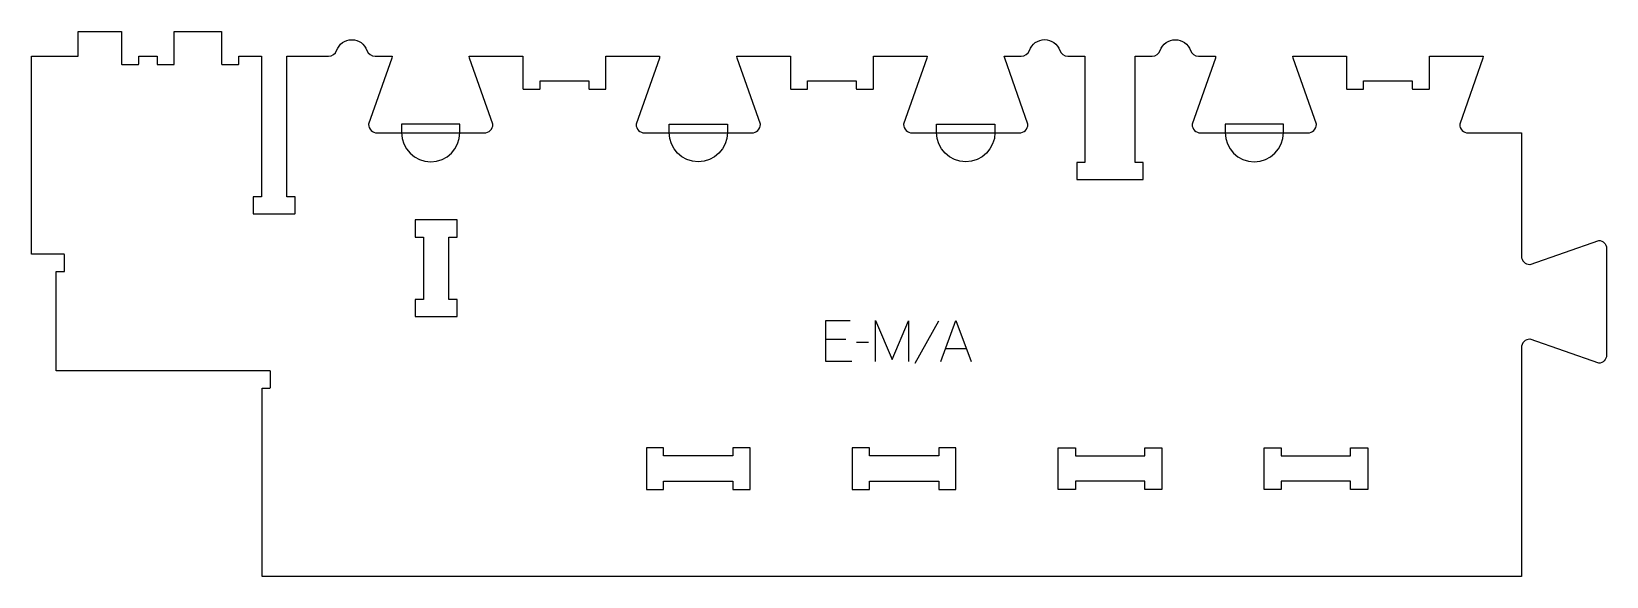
# Model space of a CAD drawing. Extents: x -577 to 571, y -186 to 211.
import ezdxf

# ---------------------------------------------------------------- set-up
doc = ezdxf.new("R2010")
doc.units = 0
for name, color, linetype in [('1_ANYTOOL_1MMDEEP_LABELS_S', 2, 'CONTINUOUS'), ('3_ANYTOOL_CUTTHROUGH_INSID', 4, 'CONTINUOUS'), ('4_ANYTOOL_CUTTHROUGH_OUTSI', 5, 'CONTINUOUS'), ('5_ANYTOOL_HALF_MILL_9MM_IN', 3, 'CONTINUOUS')]:
    doc.layers.add(name, color=color, linetype=linetype)

msp = doc.modelspace()

# ---------------------------------------------------------------- linework, layer by layer
at = {"layer": '1_ANYTOOL_1MMDEEP_LABELS_S'}
for p, q in [((84, -0.2), (66.8, -31)), ((16.5, -13.7), (1.9, -13.7)), ((33, -15.9), (24.2, -15.9)), ((89.2, -20.2), (104.1, -20.2))]:
    msp.add_line(p, q, dxfattribs=at)
for points in [[(20.8, -29.7), (1.9, -29.7), (1.9, 0.3), (19.7, 0.3)], [(38.2, -29.7), (38.2, 0.3), (50.2, -28.1), (62.2, 0.1), (62.2, -29.7)], [(85.7, -29.7), (96.6, 0.3), (107.7, -29.7)]]:
    msp.add_lwpolyline(points, dxfattribs=at)
at = {"layer": '3_ANYTOOL_CUTTHROUGH_INSID'}
for points in [[(-266.8, 3.1), (-266.8, 15.6), (-272.8, 15.6), (-272.8, 61.1), (-266.8, 61.1), (-266.8, 73.6), (-297.3, 73.6), (-297.3, 61.1), (-291.3, 61.1), (-291.3, 15.6), (-297.3, 15.6), (-297.3, 3.1)], [(-116.3, -98.5), (-116.3, -92.5), (-128.8, -92.5), (-128.8, -123), (-116.3, -123), (-116.3, -117), (-65.8, -117), (-65.8, -123), (-53.3, -123), (-53.3, -92.5), (-65.8, -92.5), (-65.8, -98.5)], [(33.7, -98.5), (33.7, -92.5), (21.2, -92.5), (21.2, -123), (33.7, -123), (33.7, -117), (84.2, -117), (84.2, -123), (96.7, -123), (96.7, -92.5), (84.2, -92.5), (84.2, -98.5)], [(234.2, -98.5), (234.2, -92.5), (246.7, -92.5), (246.7, -123), (234.2, -123), (234.2, -117), (183.7, -117), (183.7, -123), (171.2, -123), (171.2, -92.5), (183.7, -92.5), (183.7, -98.5)], [(333.7, -98.5), (384.2, -98.5), (384.2, -92.5), (396.7, -92.5), (396.7, -123), (384.2, -123), (384.2, -117), (333.7, -117), (333.7, -123), (321.2, -123), (321.2, -92.5), (333.7, -92.5)]]:
    msp.add_lwpolyline(points, close=True, dxfattribs=at)
at = {"layer": '4_ANYTOOL_CUTTHROUGH_OUTSI'}
msp.add_lwpolyline([(227.2, 193), (239.6, 193, 0.317837), (245.5, 197.2, -0.707107), (267.6, 197.2, 0.317837), (273.5, 193), (285.9, 193), (285.7, 191.6), (268.8, 143.4), (268.8, 143.3, 0.414214), (275, 137), (353, 137, 0.414214), (359.3, 143.3), (359.3, 143.4), (342.4, 191.6), (342.1, 193), (381.2, 193), (381.2, 169.3, 0.414214), (381.5, 169), (393.5, 169, 0.414214), (393.7, 169.3), (393.7, 175), (429.2, 175), (429.2, 169.3, 0.414214), (429.5, 169), (441.5, 169, 0.414214), (441.7, 169.3), (441.7, 193), (480.8, 193), (480.6, 191.6), (463.7, 143.4), (463.7, 143.3, 0.414214), (469.9, 137), (508.7, 137), (508.7, 47.3, 0.411451), (514.9, 41.1), (515, 41.1), (565, 58.6, -0.412073), (570.7, 52.9), (570.7, -25.1, -0.412073), (565, -30.9), (515, -13.4), (514.9, -13.4, 0.414214), (508.7, -19.6), (508.7, -186.5), (-408.8, -186.5), (-408.8, -49), (-403.1, -49, 0.414214), (-402.8, -48.7), (-402.8, -36.7, 0.414214), (-403.1, -36.5), (-558.8, -36.5), (-558.8, 36), (-553.1, 36, 0.414214), (-552.8, 36.3), (-552.8, 48.3, 0.414214), (-553.1, 48.5), (-576.8, 48.5), (-576.8, 193), (-543.1, 193, 0.414214), (-542.8, 193.3), (-542.8, 211), (-511.2, 211), (-511.2, 187.3, 0.414214), (-511, 187), (-499, 187, 0.414214), (-498.7, 187.3), (-498.7, 193), (-485.3, 193), (-485.3, 187.3, 0.414214), (-485.1, 187), (-473.1, 187, 0.414214), (-472.8, 187.3), (-472.8, 211), (-438.3, 211), (-438.3, 187.3, 0.414214), (-438.1, 187), (-426.1, 187, 0.414214), (-425.8, 187.3), (-425.8, 193), (-409.3, 193), (-409.3, 90.5), (-415.1, 90.5, 0.414214), (-415.3, 90.3), (-415.3, 78.3, 0.414214), (-415.1, 78), (-385.1, 78, 0.414214), (-384.8, 78.3), (-384.8, 90.3, 0.414214), (-385.1, 90.5), (-390.8, 90.5), (-390.8, 193), (-360.4, 193, 0.317837), (-354.5, 197.2, -0.707107), (-332.4, 197.2, 0.317837), (-326.5, 193), (-314.1, 193), (-314.3, 191.6), (-331.2, 143.4), (-331.2, 143.3, 0.414214), (-325, 137), (-247, 137, 0.414214), (-240.7, 143.3), (-240.7, 143.4), (-257.6, 191.6), (-257.9, 193), (-218.8, 193), (-218.8, 169.3, 0.414214), (-218.5, 169), (-206.5, 169, 0.414214), (-206.3, 169.3), (-206.3, 175), (-170.8, 175), (-170.8, 169.3, 0.414214), (-170.5, 169), (-158.5, 169, 0.414214), (-158.3, 169.3), (-158.3, 193), (-119.2, 193), (-119.4, 191.6), (-136.3, 143.4), (-136.3, 143.3, 0.414214), (-130.1, 137), (-52.1, 137, 0.414214), (-45.8, 143.3), (-45.8, 143.4), (-62.7, 191.6), (-63, 193), (-23.9, 193), (-23.9, 169.3, 0.414214), (-23.6, 169), (-11.6, 169, 0.414214), (-11.4, 169.3), (-11.4, 175), (24.1, 175), (24.1, 169.3, 0.414214), (24.4, 169), (36.4, 169, 0.414214), (36.6, 169.3), (36.6, 193), (75.7, 193), (75.5, 191.6), (58.6, 143.4), (58.6, 143.3, 0.414214), (64.8, 137), (142.8, 137, 0.414214), (149.1, 143.3), (149.1, 143.4), (132.2, 191.6), (131.9, 193), (144.3, 193, 0.317837), (150.2, 197.2, -0.707107), (172.4, 197.2, 0.317837), (178.3, 193), (190.7, 193), (190.7, 115.5), (184.9, 115.5, 0.414214), (184.7, 115.3), (184.7, 103.3, 0.414214), (184.9, 103), (232.9, 103, 0.414214), (233.2, 103.3), (233.2, 115.3, 0.414214), (232.9, 115.5), (227.2, 115.5)], format="xyb", close=True, dxfattribs=at)
at = {"layer": '5_ANYTOOL_HALF_MILL_9MM_IN'}
for points in [[(-307.2, 137.3, 1), (-264.7, 137.3), (-264.7, 143.5), (-307.2, 143.5)], [(-69.8, 137.3, -1), (-112.3, 137.3), (-112.3, 143.5), (-69.8, 143.5)], [(125.1, 137.3, -1), (82.6, 137.3), (82.6, 143.5), (125.1, 143.5)], [(292.8, 137.3, 1), (335.3, 137.3), (335.3, 143.5), (292.8, 143.5)]]:
    msp.add_lwpolyline(points, format="xyb", close=True, dxfattribs=at)

doc.saveas('drawing.dxf')
